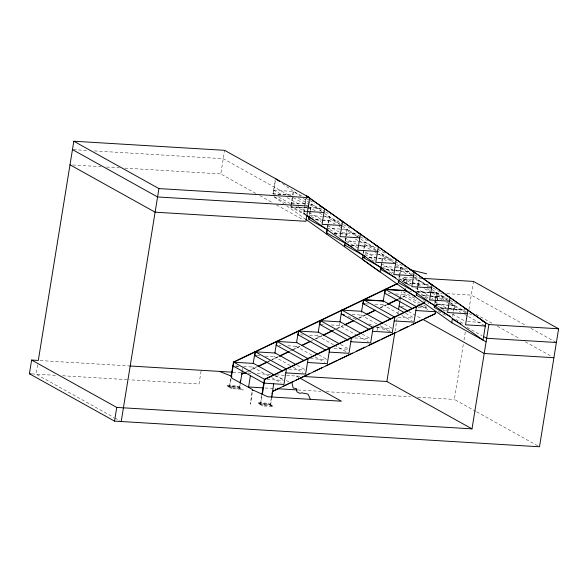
<?xml version="1.0" encoding="UTF-8"?>
<svg xmlns="http://www.w3.org/2000/svg" width="588" height="588" viewBox="0 0 588 588"><rect width="100%" height="100%" fill="white"/><g stroke="black" fill="none" stroke-linecap="round" stroke-linejoin="round"><path stroke-width="0.44" stroke-dasharray="2.94 2.21" d="M37.61 364.736L36.089 374.159L114.043 417.539M255.787 193.401L220.787 173.923L224.609 150.33M201.089 371.146L199.009 383.993L129.448 379.797M230.966 379.561L229.798 386.772L239.661 387.367L241.705 388.506L241.58 389.263L231.716 388.668L227.291 386.206L227.409 385.449L237.273 386.044L239.316 387.176L239.875 383.729M239.316 387.176L229.452 386.581L230.768 378.466M231.716 388.668L231.841 387.911L229.798 386.772M241.58 389.263L237.155 386.801L237.273 386.044M242.116 369.911L242.396 368.176M239.661 387.367L240.22 383.92M273.817 190.24L293.588 191.438L292.978 195.238L272.854 193.856L275.066 180.229M273.2 194.047L275.404 180.42M268.503 375.886L252.612 367.044L252.98 364.758M252.009 391.975L250.407 404.154L252.348 392.167M272.685 405.749L262.843 405.154L260.8 404.015L270.642 404.61L272.685 405.749L272.56 406.506L262.718 405.911L258.294 403.449L258.419 402.692L268.26 403.28L270.304 404.419L271.281 398.377M290.986 205.227L293.25 191.247L302.232 196.245M291.325 205.41L292.839 196.098M261.858 395.202L260.337 404.588M260.675 404.779L262.182 395.356M262.718 405.911L262.843 405.154M290.178 365.493L274.287 356.651L274.655 354.366M272.56 406.506L268.135 404.044L268.26 403.28M270.642 404.61L271.619 398.568M307.156 207.454L304.459 207.292L303.842 211.099L306.539 211.261M304.584 206.513L306.179 196.635M303.864 213.231L304.459 207.292M305.304 204.359L306.252 198.501M309.303 215.429L311.17 203.933L324.863 211.555M310.442 210.717L309.648 215.62L322.231 216.377M310.574 209.901L311.508 204.124M311.853 355.101L295.962 346.259L296.33 343.98M327.222 228.115L329.082 216.619L342.782 224.249M327.7 227.446L328.258 224.021M328.398 223.161L329.427 216.81L323.128 216.435M333.528 344.715L317.638 335.873L318.005 333.587M345.553 238.25L345.479 240.992L365.258 242.19L363.399 253.685L375.982 254.442M345.693 237.398L347.001 229.313L359.915 236.494M345.479 240.992L346.17 236.736M346.31 235.884L347.339 229.504L341.047 229.122M357.328 335.505L339.313 325.48L339.68 323.194M363.053 253.494L364.92 241.999L377.04 248.746M376.879 323.907L360.995 315.065L361.48 312.044M380.973 266.18L382.832 254.692L405.176 267.121M377.04 330.647L377.533 327.619M398.715 313.632L383.001 304.893L383.501 301.842M398.885 278.874L399.296 276.345M399.436 275.507L400.751 267.378L413.658 274.559M411.012 285.621L399.23 279.065L399.906 274.853M400.046 274.008L401.09 267.569L408.16 269.289M395.011 331.257L396.466 322.29M396.613 321.393L397.194 317.799M397.775 314.212L398.355 310.626M399.95 300.769L400.244 298.976M400.391 298.079L401.406 291.81M403.074 281.498L403.765 277.213L413.724 277.815M402.368 297.072L404.022 296.279L404.61 292.618M406.11 283.372L406.83 278.918L402.016 281.226L410.667 286.062M420.391 303.246L404.676 294.5L405.294 290.692M428.145 297.873L416.804 291.56L417.362 288.091M417.509 287.223L418.663 280.064L432.364 287.686M417.987 286.547L417.142 291.751L429.732 292.508M418.127 285.68L419.009 280.255L412.71 279.873M435.149 301.593L434.723 304.246L449.107 305.121M435.296 300.711L436.583 292.758L416.804 291.56M435.774 300.012L435.061 304.437L454.84 305.635L454.333 308.766L439.949 307.899M435.921 299.13L436.921 292.942L430.629 292.567M436.083 306.855L436.95 301.504M437.09 300.615L437.817 296.161L431.394 299.241M436.627 305.767L437.325 301.49M437.465 300.63L438.156 296.352L432.54 299.042M452.709 316.506L453.421 312.103M453.561 311.221L454.495 305.444L450.004 305.172M475.854 411.365L454.37 399.414L463.403 343.635M463.991 340.033L465.299 331.941M468.945 309.45L473.48 281.424M275.654 375.739L275.177 376.136L284.011 379.179M402.354 281.417L407.175 279.109M246.365 371.866L257.096 366.721M267.827 361.576L271.127 359.988M271.957 359.599L278.558 356.431M290.112 350.889L292.589 349.706M293.412 349.309L300.02 346.141M311.574 340.599L314.051 339.416M314.874 339.019L322.305 335.454M333.036 330.309L335.513 329.126M336.336 328.729L342.936 325.561M355.321 319.629L357.798 318.439M358.621 318.042L365.229 314.881M380.083 307.752L386.684 304.591M398.245 299.049L401.545 297.469M248.356 371.263L257.441 366.912M268.165 361.767L269.819 360.973M270.642 360.576L278.896 356.622M292.104 350.286L300.358 346.332M316.043 338.813L321.82 336.042M332.551 330.897L334.204 330.103M337.505 328.523L343.282 325.752M358.967 318.233L365.567 315.065M380.421 307.943L386.198 305.172M398.583 299.241L404.36 296.47M73.368 149.653L87.075 150.477M94.389 150.918L223.249 158.701L289.245 195.429M72.736 164.985L101.062 166.698M106.546 167.029L119.342 167.8M124.825 168.131L220.787 173.923M272.854 193.856L292.978 195.238M291.729 202.926L307.017 203.852M308.053 207.513L321.54 208.321M306.899 207.858L290.722 206.88L305.988 215.377M307.803 207.909L310.493 208.079L315.55 210.886M291.06 207.072L306.341 207.99M307.245 208.049L310.839 208.262M306.877 211.452L304.18 211.29L295.984 206.726M314.984 219.581L321.283 219.963M322.18 220.015L338.556 220.956M316.226 219.831L321.621 220.155M322.518 220.206L328.81 220.588M340.151 229.07L327.56 228.306L338.563 234.428M342.084 232.782L356.468 233.649M334.557 233.282L346.244 233.987L349.728 235.92M333.999 233.414L339.394 233.737M340.29 233.796L346.582 234.178M360.003 245.468L375.284 246.387M351.675 245.292L357.07 245.615M357.967 245.666L364.259 246.049L370.888 249.738M351.117 245.424L364.604 246.24M376.879 254.501L383.17 254.876L381.311 266.371L393.901 267.136M368.757 257.507L382.244 258.323L388.087 261.572M369.102 257.698L374.497 258.022M377.922 258.154L392.306 259.021M394.798 267.187L401.09 267.569M385.868 269.583L393.056 270.017M393.96 270.076L400.252 270.451L406.874 274.14M386.206 269.774L400.59 270.642M395.834 270.847L411.122 271.766M414.636 277.867L420.067 278.197M399.23 279.065L411.813 279.822M404.581 282.946L410.872 283.32M411.776 283.379L428.137 284.401M404.926 283.137L411.218 283.512M412.115 283.57L418.406 283.945M409.696 291.405L411.504 291.516M417.847 291.898L429.615 292.611M430.519 292.662L442.294 293.375M446.821 293.647L471.26 295.125L526.15 325.671M421.625 295.419L428.821 295.852M429.718 295.904L436.009 296.286L442.639 299.976M388.484 293.522L390.278 293.632M395.68 293.956L404.676 294.5M423.764 295.72L429.159 296.043M430.056 296.095L436.347 296.477M431.665 296.22L446.954 297.146M439.603 307.708L448.593 308.252M449.497 308.31L453.987 308.582L460.617 312.265M419.744 306.767L426.939 307.201M365.905 303.856L368.603 304.018M374.901 304.4L383.001 304.893M448.688 308.854L464.865 309.832M400.891 306.245L406.323 306.576M418.097 307.289L428.057 307.891M440.728 308.656L464.27 310.074M398.069 317.16L413.364 318.079M352.131 314.543L360.995 315.065M467.504 321.599L481.888 322.467M375.952 327.523L391.704 328.471M320.416 324.341L324.017 324.554M331.213 324.995L339.313 325.48M354.718 337.938L370.014 338.864M300.549 334.837L303.246 335.006M309.545 335.38L317.638 335.873M333.947 348.383L348.339 349.25M278.874 345.229L280.674 345.34M287.87 345.773L295.962 346.259M310.471 358.665L326.663 359.643M257.206 355.622L259.903 355.784M265.298 356.108L274.287 356.651M288.804 369.058L304.988 370.036M235.501 366.008L239.088 366.228M243.579 366.5L252.612 367.044M235.847 366.199L238.537 366.361M40.138 360.562L128.919 365.927M232.914 372.204L240.97 372.689M248.129 373.123L250.811 373.284M257.221 373.674L270.046 374.446L270.7 375.093M276.345 374.828L300.733 376.298M267.128 379.444L283.313 380.421M31.906 373.902L56.22 375.372M62.629 375.761L128.529 379.738M265.056 387.984L276.029 388.646M297.976 389.969L320.842 391.351M326.333 391.681L410.475 396.76M417.789 397.201L454.37 399.414M227.291 386.206L237.155 386.801M231.841 387.911L241.705 388.506M258.294 403.449L268.135 404.044M270.304 404.419L260.44 403.824L258.419 402.692M348.074 316.395L355.821 319.203M368.735 323.885L373.902 325.752M377.342 327.001L389.396 331.375M288.965 382.075L285.783 380.024M306.164 198.428L309.303 200.177M310.089 200.618L314.808 203.242M325.649 211.996L330.368 214.62M298.476 198.303L309.472 204.426M310.258 204.859L322.834 211.856M530.927 328.325L555.587 342.047M343.568 224.682L349.853 228.181M293.177 197.612L306.833 205.212M319.482 213.076L324.194 215.7M324.98 216.134L340.695 224.881M360.701 236.935L368.551 241.308M328.471 220.397L335.101 224.087M339.026 226.27L359.452 237.64M273.471 190.049L281.674 194.613M287.172 197.671L298.954 204.234M377.827 249.187L384.897 253.119M291.391 202.742L294.088 204.242M298.013 206.425L308.23 212.114M309.016 212.547L322.371 219.978M355.226 238.985L359.158 241.168M359.944 241.609L376.438 250.789M278.697 197.105L290.479 203.669M311.221 216.494L321.43 222.176M327.714 225.674L340.29 232.672M374.813 251.921L377.959 253.671M378.745 254.112L395.246 263.292M274.456 196.87L286.238 203.426M290.171 205.609L305.4 214.083M414.444 275L421.515 278.933M395.945 265.945L412.445 275.125M344.847 237.927L358.202 245.358M433.15 288.127L440.221 292.06M334.175 233.385L338.894 236.009M414.731 278.514L431.232 287.694M346.266 241.433L358.834 248.43M365.119 251.929L376.122 258.044M475.957 314.33L491.869 323.187M497.433 326.289L519.711 338.681M525.275 341.782L551.529 356.387M436.583 292.758L456.567 303.878M259.764 195.613L272.487 202.698M276.47 204.911L303.511 219.963M418.068 283.761L422.338 286.135M427.05 288.759L431.768 291.383M432.548 291.817L448.262 300.564M364.964 254.56L375.181 260.241M381.465 263.74L393.254 270.296M403.765 277.213L419.744 286.106M424.455 288.73L431.526 292.662M432.312 293.096L444.381 299.814M450.606 303.276L468.195 313.066M468.981 313.5L473.693 316.124M371.535 259.911L374.681 261.66M446.564 302.159L448.923 303.474M449.71 303.908L466.203 313.088M382.884 267.246L393.1 272.928M397.811 275.551L411.166 282.99M389.521 272.178L392.666 273.927M464.542 314.455L467.688 316.204M468.474 316.638L484.975 325.818M415.731 288.245L429.086 295.676M434.429 301.372L447.784 308.803M424.558 297.183L427.704 298.932M436.634 305.312L446.843 311.001M452.348 314.058L464.917 321.055M442.499 309.707L447.218 312.331M423.367 300.747L428.865 303.812M455.766 319.38L464.41 324.186M403.081 291.766L416.738 299.365M438.273 311.353L446.049 315.683M467.159 327.428L482.035 335.704M423.536 304.996L426.682 306.745M404.022 296.279L420.075 305.216M420.861 305.65L428.718 310.023M408.631 311.449L421.353 318.534M405.617 313.323L413.474 317.696M401.861 315.381L412.078 321.07M384.64 324.106L391.792 328.082M380.061 325.678L390.388 331.426M362.267 334.109L370.124 338.482M358.107 335.939L368.286 341.606M476.647 411.806L538.696 446.336M340.592 344.494L348.449 348.868M334.322 345.156L347.03 352.227M318.916 354.887L326.774 359.261M315.028 356.872L324.561 362.179M297.241 365.28L305.099 369.654M293.353 367.265L302.886 372.564M296.154 376.026L299.329 377.79M275.566 375.666L283.423 380.039M271.678 377.65L281.211 382.957M227.409 385.449L229.452 386.581M114.836 417.98L119.614 420.64M282.394 183.507L300.314 196.194M303.298 198.31L321.21 210.996M324.605 213.451L339.879 224.212M342.525 226.137L357.791 236.905M360.775 239.015L376.452 250.12M376.864 250.459L394.034 262.615M396.613 264.394L410.453 274.251M414.187 276.897L427.961 286.599M432.099 289.583L446.63 299.814M450.357 302.46L454.84 305.635M303.526 213.047L306.113 214.826M274.037 196.862L283.739 203.735M286.724 205.851L305.385 219.067"/><path stroke-width="0.88" d="M421.875 278.308L473.48 281.424L558.6 328.788L539.49 446.777L114.52 421.118L29.4 373.755L31.62 360.047L38.308 360.451L73.816 141.223L224.609 150.33L309.722 197.693L305.9 221.294L155.107 212.187L69.994 164.816M114.52 421.118L116.74 407.418L31.62 360.047M121.201 421.522L158.929 188.586L73.816 141.223M231.062 376.665L233.451 362.039L264.776 379.473L424.507 302.894M231.4 376.857L233.767 362.23L253.568 363.428M240.154 382.002L240.433 380.274M240.36 383.053L242.315 370.962M242.763 389.675L243.072 389.881M250.392 375.857L248.592 386.985L263.226 387.867M255.119 351.653L253.23 363.237L273.993 374.791M254.847 355.644L255.464 351.844M261.976 394.335L264.416 379.282L424.168 302.702M262.336 394.526L264.776 379.473M276.507 345.259L277.132 341.452L296.918 342.642M271.421 397.517L271.7 395.79M271.979 394.07L272.259 392.343M271.899 396.849L273.663 383.685M309.06 216.935L308.693 219.206L327.891 229.886M309.038 219.39L309.523 216.377M298.461 330.868L296.58 342.459L318.13 354.454M298.182 334.866L298.807 331.059L318.593 332.257M327.097 228.894L326.465 232.789L351.947 246.975M326.634 234.061L327.31 229.864M319.857 324.473L320.475 320.666L340.268 321.864M344.546 246.747L345.215 242.616M329.067 350.397L329.324 348.875M383.053 323.224L361.605 311.287L341.812 310.089L339.93 321.673L361.48 333.668M363.163 255.133L362.465 259.433L380.039 271.935L380.848 266.952M361.605 311.287L363.48 299.696L383.28 300.894L404.052 312.449M380.811 269.451L381.186 267.143M383.28 300.894L385.155 289.311L404.956 290.501L415.51 296.374M398.649 280.351L398.289 282.563L416.701 292.809M398.627 282.755L398.987 280.535M481.55 320.497L488.885 324.576L471.995 428.865L386.875 381.502L394.724 333.051M398.502 309.729L399.811 301.659M404.956 290.501L405.242 288.723M416.664 292.442L416.23 295.095L435.429 305.775M416.569 295.279L416.855 293.515M434.466 305.819L434.209 307.384L450.268 316.322M434.554 307.575L434.936 305.223M272.398 391.476L435.34 313.713L435.318 311.552M252.627 390.454L252.649 389.778L249.466 387.801L232.039 378.319L231.349 377.592L231.981 376.937L230.694 375.886L219.493 371.396M233.451 362.032L397.201 283.534M233.789 362.23L397.539 283.725M244.718 372.652L241.411 374.24L245.88 372.447M257.919 366.324L267.003 361.973M279.381 356.034L289.289 351.286M301.666 345.347L309.92 341.393M323.128 335.057L332.213 330.706M344.59 324.774L353.667 320.416M366.052 314.484L375.129 310.126M387.514 304.194L397.415 299.446M258.264 366.515L267.342 362.157M279.726 356.225L288.804 351.874M302.011 345.538L311.089 341.187M323.474 335.248L332.551 330.897M344.928 324.958L354.013 320.607M366.39 314.668L375.475 310.317M387.852 304.386L397.76 299.637M273.222 391.086L278.999 388.315M283.129 386.338L293.86 381.193M295.507 380.399L309.538 373.674M313.669 371.69L321.923 367.735M326.046 365.758L336.777 360.613M338.431 359.819L352.462 353.094M356.593 351.117L364.847 347.155M368.97 345.178L379.701 340.033M381.355 339.239L395.386 332.514M399.509 330.537L407.763 326.583M411.894 324.598L422.625 319.453M424.271 318.667L435.34 313.713M158.929 188.586L309.722 197.693M308.369 206.065L157.577 196.965L72.456 149.595M306.877 211.452L323.959 212.481M341.819 225.505L322.04 224.315L324.576 208.674L319.519 205.866M359.797 237.831L340.018 236.633L342.488 221.367L339.791 219.861M377.57 251.414L357.791 250.223L360.407 234.053L356.923 232.113M362.811 257.316L364.604 257.426M395.584 263.483L375.805 262.285L378.327 246.739L375.629 245.24M413.57 275.75L393.791 274.559L396.238 259.433L392.755 257.493M431.577 287.885L411.798 286.687L414.158 272.119L412.247 271.053M405.294 290.692L385.5 289.494L384.883 293.302L412.379 308.604M449.394 301.188L429.615 299.998L432.07 284.805L428.586 282.872M383.619 301.085L363.825 299.887L363.208 303.695L365.008 303.805M415.863 310.545L435.664 311.743M467.335 313.72L447.556 312.522L449.989 297.499L445.719 295.125M488.885 324.576L558.6 328.788M394.188 320.938L413.989 322.128L416.48 306.738L385.155 289.311M372.52 331.301L392.314 332.499L394.805 317.13L363.48 299.696M556.38 342.488L486.666 338.284L483.601 336.579M351.117 337.718L352.918 337.828M350.845 341.716L370.638 342.914L373.13 327.523L341.804 310.089M553.918 357.717L484.203 353.506L422.948 319.416M329.17 352.109L348.963 353.3L351.455 337.909L320.129 320.482L318.255 332.066L339.026 343.62M255.442 351.837L275.243 353.035M256.302 355.564L254.486 355.453L282.328 370.947M307.502 362.495L327.288 363.693L329.787 348.302L298.454 330.875M285.812 372.888L305.613 374.086L308.119 358.695L276.779 341.268L274.905 352.844L295.668 364.406M129.838 365.979L232.025 372.153M244.549 372.91L246.335 373.012M272.744 374.607L275.449 374.769M303.481 376.467L386.875 381.502M263.799 383.089L283.938 384.471L286.444 369.08L255.096 351.653M29.4 373.755L31.068 373.85M277.859 388.756L297.065 389.91M116.74 407.418L471.995 428.865M252.289 390.263L254.435 390.689L267.694 396.76L341.422 401.214L300.123 378.231M409.932 269.723L426.719 273.817M344.634 315.146L341.187 313.896L369.793 329.787M306.774 215.818L313.059 219.309M464.424 308.244L467.908 310.185L465.534 324.819L485.313 326.009L484.975 325.818M344.48 244.858L365.251 256.412M362.465 257.125L383.236 268.687M380.473 269.26L395.739 277.756M460.889 323.937L452.282 319.144L451.702 322.687L486.092 341.826M399.083 306.142L407.837 311.008M362.862 303.504L390.704 318.997M319.512 324.289L348.14 340.217M297.837 334.675L325.678 350.169M276.162 345.068L304.003 360.562M232.811 365.846L264.137 383.28M306.657 195.988L485.82 322.871L483.027 340.121L306.863 215.355M306.319 195.797L485.482 322.687M275.338 178.554L279.41 181.391M305.731 219.258L452.047 322.878M310.457 399.348L308.002 394.085L301.512 392.843L299.814 393.423L296.822 391.755L296.58 388.741L293.184 388.006L291.913 382.707"/></g></svg>
